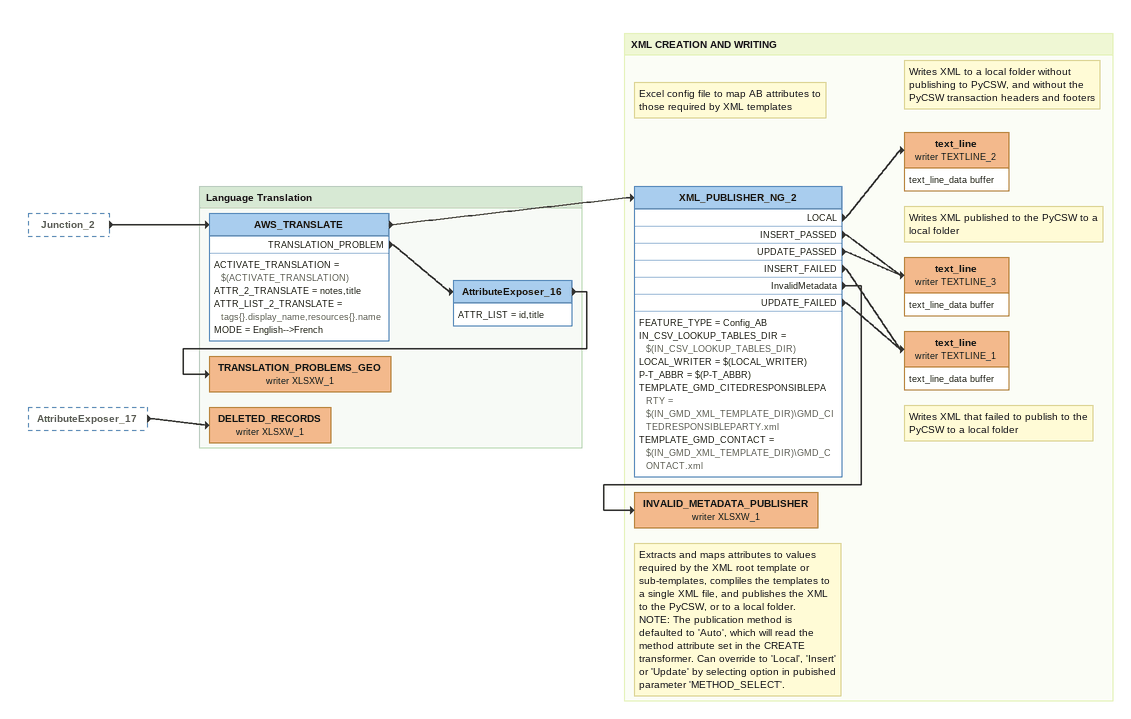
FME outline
Junction_2 [outside]
    -> AWS_TRANSLATE
AttributeExposer_17 [outside]
    -> DELETED_RECORDS (writer XLSXW_1)

Bookmark: Language Translation
AWS_TRANSLATE
    ACTIVATE_TRANSLATION = $(ACTIVATE_TRANSLATION)
    ATTR_2_TRANSLATE = notes,title
    ATTR_LIST_2_TRANSLATE = tags{}.display_name,resources{}.name
    MODE = English-->French
    -> XML_PUBLISHER_NG_2
    TRANSLATION_PROBLEM -> AttributeExposer_16
AttributeExposer_16
    ATTR_LIST = id,title
    -> TRANSLATION_PROBLEMS_GEO (writer XLSXW_1)
TRANSLATION_PROBLEMS_GEO (writer XLSXW_1)
DELETED_RECORDS (writer XLSXW_1)

Bookmark: XML CREATION AND WRITING
Note: Excel config file to map AB attributes to those required by XML templates
XML_PUBLISHER_NG_2
    FEATURE_TYPE = Config_AB
    IN_CSV_LOOKUP_TABLES_DIR = $(IN_CSV_LOOKUP_TABLES_DIR)
    LOCAL_WRITER = $(LOCAL_WRITER)
    P-T_ABBR = $(P-T_ABBR)
    TEMPLATE_GMD_CITEDRESPONSIBLEPARTY = $(IN_GMD_XML_TEMPLATE_DIR)\GMD_CITEDRESPONSIBLEPARTY.xml
    TEMPLATE_GMD_CONTACT = $(IN_GMD_XML_TEMPLATE_DIR)\GMD_CONTACT.xml
    LOCAL -> text_line (writer TEXTLINE_2)
    INSERT_PASSED -> text_line (writer TEXTLINE_3)
    UPDATE_PASSED -> text_line (writer TEXTLINE_3)
    INSERT_FAILED -> text_line (writer TEXTLINE_1)
    InvalidMetadata -> INVALID_METADATA_PUBLISHER (writer XLSXW_1)
    UPDATE_FAILED -> text_line (writer TEXTLINE_1)
Note: Writes XML to a local folder without publishing to PyCSW, and without the PyCSW transaction headers and footers
text_line (writer TEXTLINE_2)
    attributes: text_line_data buffer
Note: Writes XML published to the PyCSW to a local folder
text_line (writer TEXTLINE_3)
    attributes: text_line_data buffer
Note: Writes XML that failed to publish to the PyCSW to a local folder
text_line (writer TEXTLINE_1)
    attributes: text_line_data buffer
Note: Extracts and maps attributes to values required by the XML root template or sub-templates, compliles the templates to a single XML file, and publishes the XML to the PyCSW, or to a local folder. / NOTE: The publication method is defaulted to 'Auto', which will read the method attribute set in the CREATE transformer. Can override to 'Local', 'Insert' or 'Update' by selecting option in pubished parameter 'METHOD_SELECT'.
INVALID_METADATA_PUBLISHER (writer XLSXW_1)
